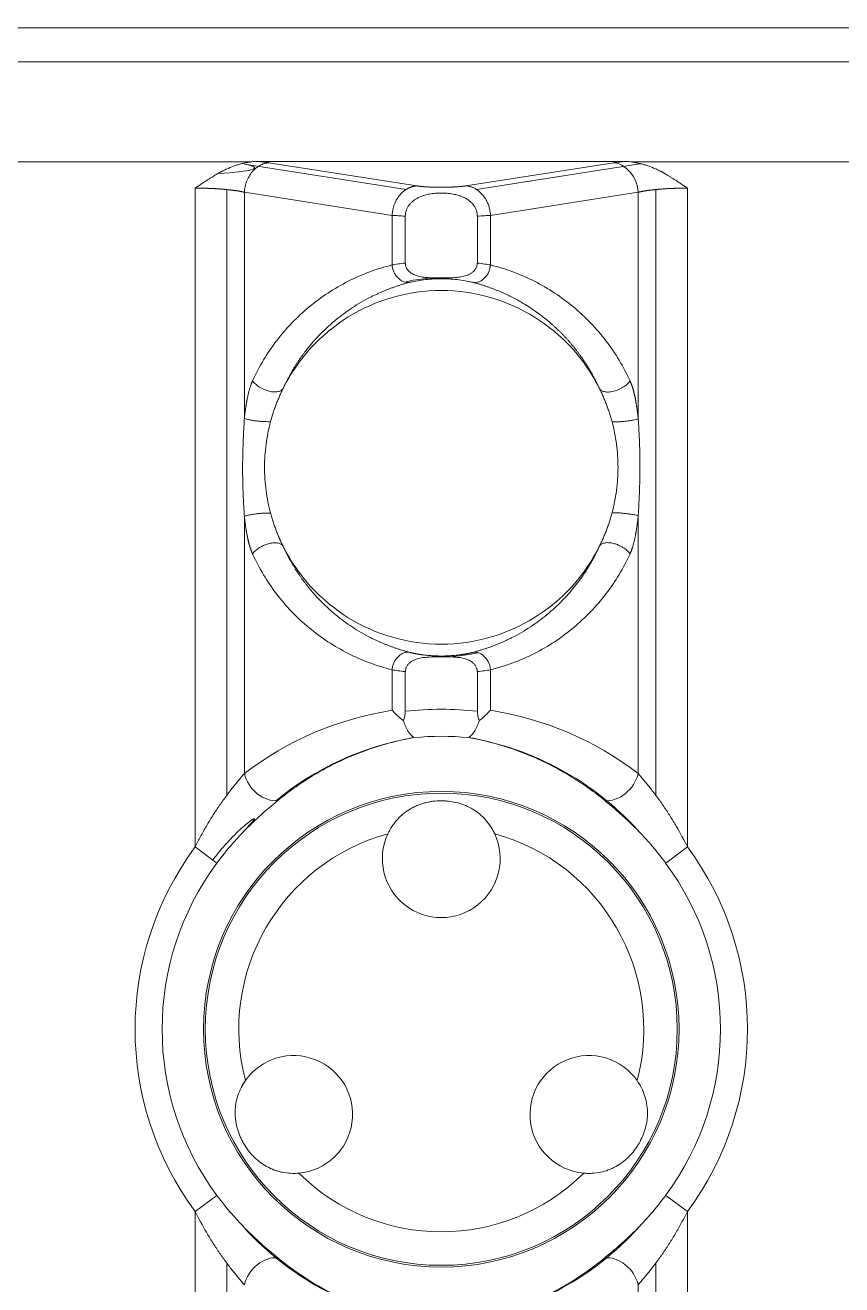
# Model space of a CAD drawing. Header units: millimetres. Extents: x 473 to 1051, y 289 to 609.
# Drawn here: x 626.36 to 640.22, y 477.01 to 498.39 of the extents above; entities that cross this region are included whole.
import ezdxf

# ---------------------------------------------------------------- set-up
doc = ezdxf.new("R2010")
doc.units = ezdxf.units.MM
doc.layers.add('core', color=7, linetype='Continuous', lineweight=20)

msp = doc.modelspace()

# ---------------------------------------------------------------- linework, layer by layer
at = {"layer": 'core', "lineweight": 13}
for p, q in [((619.338, 498.345), (647.506, 498.345)), ((619.338, 497.767), (647.506, 497.767)), ((630.083, 496.028), (632.825, 495.6)), ((630.497, 496.053), (633.005, 495.661)), ((633.84, 495.661), (636.35, 496.053)), ((634.019, 495.6), (636.761, 496.028)), ((629.245, 495.623), (629.245, 484.444)), ((629.781, 495.598), (629.781, 485.32)), ((630.08, 491.712), (630.08, 495.553)), ((632.587, 495.16), (630.08, 495.553)), ((636.764, 495.553), (634.257, 495.16)), ((636.764, 495.553), (636.764, 491.707)), ((637.063, 485.32), (637.063, 495.598)), ((637.6, 484.444), (637.6, 495.623)), ((632.587, 495.16), (632.587, 494.319)), ((634.257, 494.319), (634.257, 495.16)), ((630.08, 485.689), (630.08, 490.058)), ((636.764, 490.062), (636.764, 485.689)), ((632.587, 487.45), (632.587, 486.763)), ((634.257, 486.763), (634.257, 487.45)), ((629.245, 484.444), (629.613, 484.171)), ((637.6, 484.444), (637.231, 484.171)), ((629.245, 478.259), (629.613, 478.532)), ((637.6, 478.259), (637.231, 478.532)), ((629.245, 478.259), (629.245, 457.778)), ((637.6, 457.778), (637.6, 478.259)), ((629.781, 477.383), (629.781, 458.077)), ((637.063, 458.077), (637.063, 477.383)), ((636.764, 477.014), (636.764, 457.778))]:
    msp.add_line(p, q, dxfattribs=at)
at = {"layer": 'core', "lineweight": 18}
for p, q in [((630.205, 496.069), (619.338, 496.069)), ((636.527, 496.076), (630.318, 496.076)), ((647.506, 496.069), (636.639, 496.069)), ((632.809, 494.351), (632.809, 495.148)), ((634.035, 495.148), (634.035, 494.351)), ((632.809, 486.746), (632.809, 487.418)), ((634.035, 487.418), (634.035, 486.746))]:
    msp.add_line(p, q, dxfattribs=at)
at = {"layer": 'core', "lineweight": 13}
msp.add_circle((633.422, 481.351), 4.036, dxfattribs=at)
at = {"layer": 'core', "lineweight": 18}
for centre, radius, start, end in [((633.422, 459.219), 100.547, 306.63636, 233.36541), ((633.422, 490.885), 3, 26.4282, 153.536), ((633.422, 490.885), 3, 206.4617, 333.5859), ((633.422, 481.351), 4.97, 84.6241, 95.3759), ((633.422, 484.245), 1, 24.9053, 31.4377), ((633.422, 484.245), 1, 155.0947, 24.9053), ((633.422, 481.351), 4.739, 143.4867, 216.5133), ((633.422, 481.351), 4.739, 323.4867, 36.5133), ((630.916, 479.905), 1, 275.0947, 144.9053), ((635.928, 479.905), 1, 35.0947, 264.9053), ((630.916, 479.905), 1, 144.9053, 152.6611), ((635.928, 479.905), 1, 264.9053, 271.8197)]:
    msp.add_arc(centre, radius, start, end, dxfattribs=at)
at = {"layer": 'core', "lineweight": 13}
for centre, radius, start, end in [((633.422, 459.219), 100.107, 306.80958, 233.19042), ((633.422, 481.351), 5.429, 83.5195, 96.4805), ((633.422, 481.351), 4.006, 180, 179.9944), ((633.422, 481.351), 3.437, 105.3035, 194.6965), ((633.422, 481.351), 3.437, 345.3035, 74.6965), ((633.422, 481.351), 5.198, 143.4867, 216.5133), ((633.422, 481.351), 5.198, 323.4867, 36.5133), ((633.422, 481.351), 3.437, 225.3035, 314.6965)]:
    msp.add_arc(centre, radius, start, end, dxfattribs=at)
for centre, major_axis, ratio, start_param, end_param in [((629.245, 495.97), (1.006, 0), 0.105104, 5.110947, 6.868259), ((637.6, 495.97), (1.006, 0), 0.105104, 2.469535, 2.556481), ((633.435, 481.351), (5.494, 0), 0.996953, 1.725834, 2.227832), ((633.409, 481.351), (5.494, 0), 0.996953, 0.913761, 1.415759), ((633.815, 481.351), (5.038, 0), 0.996953, 1.742167, 2.259497), ((633.029, 481.351), (5.038, 0), 0.996953, 0.738464, 1.399424), ((630.495, 485.689), (-0.305, 0.397), 0.762853, 1.040254, 2.712813), ((636.349, 485.689), (0.305, 0.397), 0.762853, 3.570372, 5.242931), ((633.815, 481.351), (5.038, 0), 0.996953, 3.881043, 4.53097), ((633.029, 481.351), (5.038, 0), 0.996953, 4.893963, 5.545352), ((630.495, 477.014), (-0.305, -0.397), 0.762853, 3.570372, 5.242931), ((636.349, 477.014), (0.305, -0.397), 0.762853, 1.040254, 2.712813)]:
    msp.add_ellipse(centre, major_axis=major_axis, ratio=ratio, start_param=start_param, end_param=end_param, dxfattribs=at)
at = {"layer": 'core', "lineweight": 18}
for points, degree, knots in [([(629.245, 495.623), (629.563, 495.84), (629.72, 495.918), (629.966, 496.04), (630.205, 496.069)], 2, [0, 0, 0, 0.5, 0.5, 1, 1, 1]), ([(636.639, 496.069), (636.876, 496.04), (637.125, 495.918), (637.278, 495.842), (637.6, 495.623)], 2, [0, 0, 0, 0.5, 0.5, 1, 1, 1]), ([(633.005, 495.661), (633.085, 495.649), (633.189, 495.643), (633.297, 495.637), (633.546, 495.637), (633.656, 495.643), (633.76, 495.649), (633.84, 495.661)], 2, [0, 0, 0, 0.25, 0.25, 0.5, 0.75, 0.75, 1, 1, 1]), ([(632.811, 495.148), (632.812, 495.182), (632.818, 495.215), (632.832, 495.255), (632.835, 495.263), (632.842, 495.279), (632.845, 495.286), (632.857, 495.308), (632.866, 495.322), (632.882, 495.343), (632.887, 495.349), (632.898, 495.362), (632.904, 495.368), (632.921, 495.386), (632.934, 495.397), (632.96, 495.418), (632.974, 495.427), (633.002, 495.445), (633.017, 495.453), (633.062, 495.476), (633.094, 495.488), (633.142, 495.503), (633.158, 495.508), (633.191, 495.516), (633.207, 495.519), (633.257, 495.528), (633.29, 495.532), (633.356, 495.538), (633.389, 495.539), (633.455, 495.539), (633.489, 495.538), (633.539, 495.534), (633.555, 495.532), (633.589, 495.527), (633.605, 495.525), (633.655, 495.516), (633.687, 495.508), (633.735, 495.493), (633.751, 495.488), (633.782, 495.475), (633.797, 495.469), (633.843, 495.446), (633.871, 495.428), (633.904, 495.402), (633.91, 495.397), (633.923, 495.386), (633.929, 495.38), (633.947, 495.362), (633.964, 495.343), (633.978, 495.322), (633.987, 495.308), (633.991, 495.301), (634.003, 495.278), (634.01, 495.263), (634.019, 495.239), (634.021, 495.231), (634.025, 495.215), (634.027, 495.206), (634.031, 495.181), (634.033, 495.165), (634.033, 495.148)], 3, [0, 0, 0, 0, 0.0625, 0.0625, 0.078125, 0.078125, 0.09375, 0.09375, 0.125, 0.125, 0.140625, 0.140625, 0.15625, 0.15625, 0.1875, 0.1875, 0.21875, 0.21875, 0.25, 0.25, 0.3125, 0.3125, 0.34375, 0.34375, 0.375, 0.375, 0.4375, 0.4375, 0.5, 0.5, 0.5625, 0.5625, 0.59375, 0.59375, 0.625, 0.625, 0.6875, 0.6875, 0.71875, 0.71875, 0.75, 0.75, 0.8125, 0.8125, 0.828125, 0.828125, 0.84375, 0.84375, 0.875, 0.890625, 0.890625, 0.90625, 0.90625, 0.9375, 0.9375, 0.953125, 0.953125, 0.96875, 0.96875, 1, 1, 1, 1]), ([(632.809, 495.148), (632.766, 495.15), (632.726, 495.152), (632.651, 495.156), (632.617, 495.158), (632.587, 495.16)], 3, [0, 0, 0, 0, 0.5, 0.5, 1, 1, 1, 1]), ([(634.257, 495.16), (634.227, 495.158), (634.193, 495.156), (634.118, 495.152), (634.078, 495.15), (634.035, 495.148)], 3, [0, 0, 0, 0, 0.5, 0.5, 1, 1, 1, 1]), ([(630.219, 492.355), (630.329, 492.596), (630.604, 493.052), (631.159, 493.63), (631.829, 494.068), (632.329, 494.255), (632.587, 494.319)], 3, [0, 0, 0, 0, 0.25, 0.5, 0.75, 1, 1, 1, 1]), ([(634.033, 494.351), (634.033, 494.335), (634.031, 494.32), (634.025, 494.298), (634.023, 494.291), (634.017, 494.276), (634.01, 494.262), (634.002, 494.249), (633.993, 494.237), (633.989, 494.23), (633.973, 494.213), (633.962, 494.203), (633.944, 494.188), (633.938, 494.184), (633.925, 494.175), (633.918, 494.171), (633.898, 494.16), (633.87, 494.147), (633.842, 494.137), (633.812, 494.128), (633.797, 494.124), (633.752, 494.115), (633.722, 494.111), (633.662, 494.105), (633.632, 494.103), (633.571, 494.101), (633.541, 494.1), (633.481, 494.1), (633.45, 494.1), (633.39, 494.1), (633.36, 494.1), (633.299, 494.1), (633.269, 494.101), (633.208, 494.103), (633.178, 494.105), (633.118, 494.111), (633.088, 494.116), (633.044, 494.125), (633.029, 494.129), (633, 494.138), (632.986, 494.143), (632.958, 494.154), (632.944, 494.161), (632.918, 494.176), (632.905, 494.184), (632.887, 494.199), (632.881, 494.204), (632.87, 494.214), (632.86, 494.225), (632.85, 494.237), (632.842, 494.25), (632.837, 494.256), (632.827, 494.277), (632.821, 494.291), (632.815, 494.313), (632.814, 494.321), (632.812, 494.336), (632.811, 494.344), (632.812, 494.351)], 3, [0, 0, 0, 0, 0.03125, 0.03125, 0.046875, 0.046875, 0.0625, 0.078125, 0.078125, 0.09375, 0.09375, 0.125, 0.125, 0.140625, 0.140625, 0.15625, 0.15625, 0.1875, 0.21875, 0.21875, 0.25, 0.25, 0.3125, 0.3125, 0.375, 0.375, 0.4375, 0.4375, 0.5, 0.5, 0.5625, 0.5625, 0.625, 0.625, 0.6875, 0.6875, 0.75, 0.75, 0.78125, 0.78125, 0.8125, 0.8125, 0.84375, 0.84375, 0.875, 0.875, 0.890625, 0.890625, 0.90625, 0.921875, 0.921875, 0.9375, 0.9375, 0.96875, 0.96875, 0.984375, 0.984375, 1, 1, 1, 1]), ([(632.886, 494.024), (632.877, 494.022), (632.858, 494.017), (632.83, 494.009), (632.802, 494.001), (632.774, 493.993), (632.746, 493.985), (632.718, 493.976), (632.69, 493.967), (632.662, 493.958), (632.634, 493.948), (632.606, 493.938), (632.578, 493.928), (632.551, 493.918), (632.523, 493.907), (632.495, 493.897), (632.468, 493.886), (632.44, 493.874), (632.413, 493.863), (632.385, 493.851), (632.358, 493.838), (632.331, 493.826), (632.304, 493.813), (632.276, 493.8), (632.249, 493.787), (632.177, 493.751), (632.063, 493.689), (631.911, 493.595), (631.768, 493.495), (631.643, 493.398), (631.534, 493.305), (631.439, 493.217), (631.348, 493.127), (631.273, 493.045), (631.214, 492.976), (631.169, 492.922), (631.131, 492.875), (631.099, 492.833), (631.072, 492.796), (631.044, 492.758), (631.018, 492.72), (630.991, 492.681), (630.965, 492.642), (630.94, 492.602), (630.915, 492.562), (630.891, 492.521), (630.867, 492.48), (630.844, 492.438), (630.821, 492.396), (630.799, 492.353), (630.777, 492.31), (630.756, 492.266), (630.743, 492.236), (630.736, 492.221)], 3, [0, 0, 0, 0, 0.011944, 0.023872, 0.035784, 0.047681, 0.059561, 0.071426, 0.083274, 0.095108, 0.106925, 0.118727, 0.130513, 0.142283, 0.154038, 0.165778, 0.177502, 0.18921, 0.200903, 0.212581, 0.224243, 0.23589, 0.247522, 0.259138, 0.27074, 0.282326, 0.352297, 0.419047, 0.482599, 0.54298, 0.588733, 0.632957, 0.675673, 0.716898, 0.741395, 0.763577, 0.783452, 0.797573, 0.811609, 0.82556, 0.83943, 0.853218, 0.866927, 0.880558, 0.894113, 0.907593, 0.921, 0.934336, 0.947601, 0.960799, 0.97393, 0.986996, 1, 1, 1, 1]), ([(636.108, 492.22), (636.105, 492.226), (636.099, 492.239), (636.09, 492.259), (636.081, 492.278), (636.072, 492.297), (636.062, 492.317), (636.053, 492.336), (636.043, 492.355), (636.033, 492.374), (636.023, 492.393), (636.013, 492.413), (636.002, 492.432), (635.992, 492.451), (635.981, 492.47), (635.971, 492.489), (635.96, 492.508), (635.949, 492.526), (635.938, 492.545), (635.926, 492.564), (635.915, 492.583), (635.903, 492.601), (635.891, 492.62), (635.88, 492.639), (635.867, 492.657), (635.855, 492.676), (635.843, 492.694), (635.83, 492.712), (635.818, 492.731), (635.805, 492.749), (635.792, 492.767), (635.779, 492.785), (635.766, 492.803), (635.753, 492.821), (635.739, 492.839), (635.725, 492.857), (635.712, 492.875), (635.698, 492.893), (635.684, 492.91), (635.669, 492.928), (635.655, 492.945), (635.64, 492.963), (635.626, 492.98), (635.611, 492.998), (635.596, 493.015), (635.581, 493.032), (635.566, 493.049), (635.55, 493.066), (635.535, 493.083), (635.519, 493.1), (635.503, 493.117), (635.487, 493.133), (635.471, 493.15), (635.455, 493.166), (635.439, 493.183), (635.422, 493.199), (635.405, 493.215), (635.388, 493.231), (635.371, 493.247), (635.354, 493.263), (635.337, 493.279), (635.32, 493.295), (635.302, 493.31), (635.284, 493.326), (635.267, 493.341), (635.249, 493.357), (635.231, 493.372), (635.183, 493.411), (635.105, 493.473), (634.993, 493.553), (634.875, 493.631), (634.75, 493.705), (634.649, 493.76), (634.571, 493.798), (634.521, 493.822), (634.471, 493.845), (634.42, 493.867), (634.369, 493.888), (634.318, 493.908), (634.267, 493.928), (634.216, 493.946), (634.164, 493.963), (634.113, 493.98), (634.061, 493.995), (634.009, 494.01), (633.975, 494.019), (633.958, 494.024)], 3, [0, 0, 0, 0, 0.005623, 0.011281, 0.016975, 0.022705, 0.02847, 0.034272, 0.040111, 0.045987, 0.0519, 0.05785, 0.063838, 0.069864, 0.075928, 0.08203, 0.088171, 0.094351, 0.10057, 0.106828, 0.113126, 0.119464, 0.125841, 0.132258, 0.138716, 0.145214, 0.151753, 0.158333, 0.164954, 0.171616, 0.178319, 0.185064, 0.191851, 0.19868, 0.205551, 0.212464, 0.21942, 0.226418, 0.233459, 0.240543, 0.247669, 0.254839, 0.262053, 0.26931, 0.27661, 0.283954, 0.291342, 0.298774, 0.30625, 0.313771, 0.321336, 0.328945, 0.336599, 0.344298, 0.352041, 0.35983, 0.367664, 0.375543, 0.383467, 0.391437, 0.399452, 0.407513, 0.41562, 0.423772, 0.431971, 0.440215, 0.448506, 0.456843, 0.504819, 0.554892, 0.607078, 0.661389, 0.717839, 0.739276, 0.760757, 0.782282, 0.803851, 0.825465, 0.847123, 0.868827, 0.890575, 0.912368, 0.934207, 0.956092, 0.978023, 1, 1, 1, 1]), ([(630.219, 492.355), (630.229, 492.34), (630.255, 492.308), (630.316, 492.257), (630.391, 492.214), (630.445, 492.193), (630.468, 492.186)], 3, [0, 0, 0, 0, 0.268141, 0.537782, 0.807424, 1, 1, 1, 1]), ([(630.468, 492.186), (630.484, 492.181), (630.501, 492.176), (630.534, 492.17), (630.55, 492.167), (630.581, 492.165), (630.596, 492.164), (630.623, 492.165), (630.636, 492.167), (630.671, 492.174), (630.69, 492.181), (630.719, 492.2), (630.729, 492.21), (630.736, 492.221)], 3, [0, 0, 0, 0, 0.125, 0.125, 0.25, 0.25, 0.375, 0.375, 0.5, 0.5, 0.75, 0.75, 1, 1, 1, 1]), ([(630.736, 492.221), (630.726, 492.201), (630.706, 492.159), (630.676, 492.094), (630.652, 492.038), (630.633, 491.992), (630.619, 491.956), (630.606, 491.92), (630.589, 491.872), (630.56, 491.787), (630.537, 491.711), (630.523, 491.66)], 3, [0, 0, 0, 0, 0.12455, 0.249735, 0.374921, 0.437513, 0.500106, 0.562593, 0.625079, 0.750053, 1, 1, 1, 1]), ([(636.108, 492.22), (636.114, 492.209), (636.124, 492.199), (636.15, 492.182), (636.166, 492.174), (636.208, 492.164), (636.233, 492.162), (636.289, 492.164), (636.319, 492.169), (636.382, 492.185), (636.446, 492.208), (636.501, 492.239), (636.549, 492.272), (636.569, 492.289), (636.603, 492.322), (636.616, 492.338), (636.626, 492.352)], 3, [0, 0, 0, 0, 0.125, 0.125, 0.25, 0.25, 0.375, 0.375, 0.5, 0.5, 0.625, 0.75, 0.75, 0.875, 0.875, 1, 1, 1, 1]), ([(636.321, 491.655), (636.314, 491.681), (636.3, 491.731), (636.277, 491.806), (636.256, 491.868), (636.239, 491.916), (636.225, 491.952), (636.211, 491.988), (636.192, 492.035), (636.168, 492.092), (636.138, 492.158), (636.118, 492.2), (636.108, 492.22)], 3, [0, 0, 0, 0, 0.124832, 0.249665, 0.374497, 0.436913, 0.499329, 0.562417, 0.625504, 0.751678, 0.877852, 1, 1, 1, 1]), ([(630.08, 490.058), (630.079, 490.071), (630.077, 490.097), (630.074, 490.136), (630.072, 490.175), (630.069, 490.214), (630.067, 490.254), (630.065, 490.293), (630.063, 490.333), (630.061, 490.373), (630.059, 490.413), (630.057, 490.453), (630.056, 490.493), (630.055, 490.533), (630.053, 490.574), (630.052, 490.614), (630.051, 490.655), (630.051, 490.696), (630.05, 490.736), (630.05, 490.777), (630.05, 490.819), (630.05, 490.86), (630.05, 490.901), (630.05, 490.943), (630.05, 490.985), (630.051, 491.026), (630.051, 491.068), (630.052, 491.11), (630.053, 491.152), (630.055, 491.195), (630.056, 491.237), (630.057, 491.28), (630.059, 491.322), (630.061, 491.365), (630.063, 491.408), (630.065, 491.451), (630.067, 491.494), (630.069, 491.537), (630.072, 491.581), (630.074, 491.624), (630.077, 491.668), (630.079, 491.697), (630.08, 491.712)], 3, [0, 0, 0, 0, 0.023681, 0.047416, 0.071206, 0.095053, 0.118957, 0.14292, 0.166943, 0.191026, 0.215171, 0.23938, 0.263652, 0.28799, 0.312394, 0.336865, 0.361404, 0.386013, 0.410693, 0.435444, 0.460267, 0.485164, 0.510135, 0.535182, 0.560305, 0.585506, 0.610785, 0.636143, 0.661582, 0.687101, 0.712703, 0.738388, 0.764157, 0.790011, 0.81595, 0.841976, 0.86809, 0.894292, 0.920583, 0.946964, 0.973436, 1, 1, 1, 1]), ([(630.523, 491.66), (630.489, 491.533), (630.464, 491.404), (630.43, 491.144), (630.421, 491.013), (630.422, 490.849), (630.422, 490.816), (630.424, 490.751), (630.426, 490.718), (630.433, 490.62), (630.439, 490.555), (630.465, 490.362), (630.49, 490.235), (630.523, 490.11)], 3, [0, 0, 0, 0, 0.25, 0.25, 0.5, 0.5, 0.5625, 0.5625, 0.625, 0.625, 0.75, 0.75, 1, 1, 1, 1]), ([(636.321, 490.114), (636.353, 490.236), (636.391, 490.427), (636.417, 490.688), (636.424, 490.886), (636.417, 491.083), (636.391, 491.343), (636.353, 491.533), (636.321, 491.655)], 3, [0, 0, 0, 0, 0.25, 0.375, 0.5, 0.625, 0.75, 1, 1, 1, 1]), ([(636.764, 491.707), (636.765, 491.694), (636.767, 491.668), (636.77, 491.629), (636.773, 491.59), (636.775, 491.551), (636.777, 491.512), (636.779, 491.473), (636.782, 491.433), (636.783, 491.394), (636.785, 491.354), (636.787, 491.314), (636.788, 491.274), (636.789, 491.234), (636.791, 491.194), (636.792, 491.153), (636.792, 491.113), (636.793, 491.072), (636.794, 491.032), (636.794, 490.991), (636.794, 490.95), (636.794, 490.909), (636.794, 490.868), (636.794, 490.826), (636.794, 490.785), (636.793, 490.743), (636.792, 490.702), (636.792, 490.66), (636.791, 490.618), (636.789, 490.576), (636.788, 490.534), (636.787, 490.491), (636.785, 490.449), (636.783, 490.407), (636.782, 490.364), (636.779, 490.321), (636.777, 490.278), (636.775, 490.235), (636.773, 490.192), (636.77, 490.149), (636.767, 490.106), (636.765, 490.077), (636.764, 490.062)], 3, [0, 0, 0, 0, 0.023701, 0.047456, 0.071264, 0.095128, 0.119049, 0.143027, 0.167064, 0.191161, 0.215319, 0.239538, 0.263821, 0.288168, 0.312581, 0.337059, 0.361605, 0.386219, 0.410903, 0.435657, 0.460482, 0.48538, 0.510351, 0.535397, 0.560518, 0.585715, 0.610989, 0.636342, 0.661774, 0.687286, 0.712879, 0.738553, 0.764311, 0.790152, 0.816078, 0.842089, 0.868187, 0.894372, 0.920645, 0.947007, 0.973458, 1, 1, 1, 1]), ([(630.523, 490.11), (630.53, 490.084), (630.544, 490.034), (630.567, 489.959), (630.588, 489.898), (630.606, 489.85), (630.619, 489.814), (630.633, 489.779), (630.651, 489.732), (630.676, 489.676), (630.705, 489.61), (630.726, 489.568), (630.736, 489.548)], 3, [0, 0, 0, 0, 0.125, 0.25, 0.375, 0.4375, 0.5, 0.5625, 0.625, 0.75, 0.875, 1, 1, 1, 1]), ([(636.108, 489.55), (636.118, 489.57), (636.139, 489.612), (636.168, 489.678), (636.192, 489.734), (636.211, 489.781), (636.225, 489.816), (636.238, 489.852), (636.256, 489.9), (636.276, 489.962), (636.3, 490.037), (636.314, 490.088), (636.321, 490.114)], 3, [0, 0, 0, 0, 0.125, 0.25, 0.375, 0.4375, 0.5, 0.5625, 0.625, 0.75, 0.875, 1, 1, 1, 1]), ([(630.219, 489.414), (630.229, 489.429), (630.255, 489.461), (630.316, 489.512), (630.391, 489.555), (630.445, 489.576), (630.468, 489.583)], 3, [0, 0, 0, 0, 0.268057, 0.536114, 0.804172, 1, 1, 1, 1]), ([(630.468, 489.583), (630.476, 489.586), (630.516, 489.597), (630.586, 489.608), (630.66, 489.601), (630.711, 489.579), (630.729, 489.558), (630.736, 489.548)], 3, [0, 0, 0, 0, 0.063112, 0.297334, 0.531556, 0.765778, 1, 1, 1, 1]), ([(630.736, 489.548), (630.739, 489.54), (630.746, 489.525), (630.757, 489.502), (630.768, 489.479), (630.779, 489.456), (630.79, 489.434), (630.802, 489.411), (630.813, 489.389), (630.825, 489.367), (630.836, 489.345), (630.848, 489.323), (630.86, 489.301), (630.873, 489.28), (630.885, 489.259), (630.897, 489.237), (630.91, 489.216), (630.923, 489.196), (630.935, 489.175), (630.948, 489.154), (630.961, 489.134), (630.974, 489.114), (630.988, 489.094), (631.001, 489.074), (631.015, 489.054), (631.028, 489.034), (631.042, 489.015), (631.056, 488.996), (631.07, 488.976), (631.084, 488.957), (631.098, 488.939), (631.112, 488.92), (631.157, 488.861), (631.238, 488.762), (631.359, 488.63), (631.491, 488.502), (631.627, 488.383), (631.768, 488.274), (631.911, 488.174), (632.063, 488.08), (632.185, 488.014), (632.273, 487.97), (632.323, 487.947), (632.373, 487.924), (632.424, 487.902), (632.475, 487.881), (632.526, 487.861), (632.577, 487.841), (632.628, 487.823), (632.68, 487.806), (632.731, 487.789), (632.783, 487.774), (632.835, 487.759), (632.869, 487.75), (632.886, 487.745)], 3, [0, 0, 0, 0, 0.006783, 0.013577, 0.02038, 0.027194, 0.034018, 0.040853, 0.047699, 0.054557, 0.061426, 0.068306, 0.075199, 0.082104, 0.089021, 0.095951, 0.102894, 0.109851, 0.11682, 0.123803, 0.1308, 0.137811, 0.144836, 0.151875, 0.158929, 0.165998, 0.173082, 0.180182, 0.187297, 0.194427, 0.201574, 0.208736, 0.215915, 0.27037, 0.328643, 0.390806, 0.456921, 0.517255, 0.580841, 0.647707, 0.717879, 0.739307, 0.76078, 0.782299, 0.803862, 0.825471, 0.847125, 0.868825, 0.890571, 0.912364, 0.934202, 0.956088, 0.97802, 1, 1, 1, 1]), ([(633.958, 487.745), (633.967, 487.748), (633.986, 487.753), (634.014, 487.76), (634.042, 487.768), (634.07, 487.776), (634.098, 487.785), (634.126, 487.794), (634.154, 487.803), (634.182, 487.812), (634.21, 487.821), (634.238, 487.831), (634.266, 487.841), (634.294, 487.852), (634.321, 487.862), (634.349, 487.873), (634.376, 487.884), (634.404, 487.895), (634.432, 487.907), (634.459, 487.919), (634.486, 487.931), (634.514, 487.944), (634.541, 487.956), (634.568, 487.969), (634.595, 487.983), (634.667, 488.019), (634.781, 488.081), (634.934, 488.175), (635.077, 488.275), (635.217, 488.384), (635.353, 488.502), (635.485, 488.631), (635.605, 488.763), (635.69, 488.866), (635.743, 488.935), (635.768, 488.969), (635.794, 489.004), (635.819, 489.04), (635.844, 489.076), (635.868, 489.112), (635.892, 489.149), (635.915, 489.187), (635.939, 489.225), (635.961, 489.264), (635.984, 489.303), (636.006, 489.343), (636.027, 489.383), (636.048, 489.424), (636.069, 489.466), (636.089, 489.507), (636.102, 489.536), (636.108, 489.55)], 3, [0, 0, 0, 0, 0.011945, 0.023875, 0.035788, 0.047686, 0.059567, 0.071433, 0.083283, 0.095117, 0.106936, 0.118738, 0.130525, 0.142297, 0.154052, 0.165793, 0.177517, 0.189227, 0.20092, 0.212599, 0.224262, 0.235909, 0.247542, 0.259159, 0.27076, 0.282347, 0.352314, 0.419062, 0.482618, 0.543007, 0.609096, 0.671159, 0.729257, 0.783464, 0.796536, 0.80956, 0.822537, 0.835468, 0.848354, 0.861197, 0.873999, 0.886759, 0.89948, 0.912163, 0.92481, 0.937422, 0.949999, 0.962545, 0.975059, 0.987543, 1, 1, 1, 1]), ([(636.108, 489.55), (636.115, 489.56), (636.133, 489.581), (636.184, 489.603), (636.258, 489.61), (636.328, 489.6), (636.368, 489.588), (636.377, 489.585)], 3, [0, 0, 0, 0, 0.234135, 0.468269, 0.702404, 0.936538, 1, 1, 1, 1]), ([(636.377, 489.585), (636.399, 489.578), (636.453, 489.557), (636.529, 489.514), (636.59, 489.463), (636.616, 489.431), (636.626, 489.417)], 3, [0, 0, 0, 0, 0.195484, 0.463656, 0.731828, 1, 1, 1, 1]), ([(632.587, 487.45), (632.329, 487.514), (631.829, 487.701), (631.159, 488.139), (630.604, 488.717), (630.329, 489.174), (630.219, 489.414)], 3, [0, 0, 0, 0, 0.25, 0.5, 0.75, 1, 1, 1, 1]), ([(636.626, 489.417), (636.516, 489.176), (636.24, 488.719), (635.686, 488.14), (635.016, 487.701), (634.515, 487.514), (634.257, 487.45)], 3, [0, 0, 0, 0, 0.25, 0.5, 0.75, 1, 1, 1, 1]), ([(632.812, 487.418), (632.812, 487.434), (632.814, 487.449), (632.819, 487.471), (632.822, 487.478), (632.827, 487.493), (632.834, 487.507), (632.842, 487.52), (632.851, 487.532), (632.856, 487.539), (632.871, 487.556), (632.882, 487.566), (632.9, 487.581), (632.906, 487.585), (632.919, 487.594), (632.926, 487.598), (632.946, 487.609), (632.974, 487.622), (633.003, 487.632), (633.032, 487.641), (633.047, 487.645), (633.092, 487.654), (633.122, 487.658), (633.182, 487.664), (633.212, 487.666), (633.273, 487.668), (633.303, 487.669), (633.363, 487.669), (633.394, 487.669), (633.454, 487.669), (633.484, 487.669), (633.545, 487.669), (633.575, 487.668), (633.636, 487.666), (633.666, 487.664), (633.726, 487.658), (633.756, 487.654), (633.8, 487.644), (633.815, 487.64), (633.844, 487.632), (633.858, 487.626), (633.886, 487.615), (633.9, 487.608), (633.926, 487.593), (633.939, 487.585), (633.957, 487.571), (633.963, 487.566), (633.974, 487.555), (633.984, 487.544), (633.994, 487.532), (634.003, 487.52), (634.007, 487.513), (634.018, 487.493), (634.023, 487.479), (634.029, 487.456), (634.03, 487.449), (634.032, 487.433), (634.033, 487.426), (634.033, 487.418)], 3, [0, 0, 0, 0, 0.03125, 0.03125, 0.046875, 0.046875, 0.0625, 0.078125, 0.078125, 0.09375, 0.09375, 0.125, 0.125, 0.140625, 0.140625, 0.15625, 0.15625, 0.1875, 0.21875, 0.21875, 0.25, 0.25, 0.3125, 0.3125, 0.375, 0.375, 0.4375, 0.4375, 0.5, 0.5, 0.5625, 0.5625, 0.625, 0.625, 0.6875, 0.6875, 0.75, 0.75, 0.78125, 0.78125, 0.8125, 0.8125, 0.84375, 0.84375, 0.875, 0.875, 0.890625, 0.890625, 0.90625, 0.921875, 0.921875, 0.9375, 0.9375, 0.96875, 0.96875, 0.984375, 0.984375, 1, 1, 1, 1]), ([(632.587, 486.763), (632.594, 486.756), (632.601, 486.748), (632.615, 486.734), (632.622, 486.726), (632.644, 486.704), (632.659, 486.689), (632.707, 486.645), (632.742, 486.616), (632.779, 486.587)], 3, [0, 0, 0, 0, 0.125, 0.125, 0.25, 0.25, 0.5, 0.5, 1, 1, 1, 1]), ([(632.779, 486.587), (632.788, 486.612), (632.796, 486.638), (632.804, 486.677), (632.806, 486.691), (632.809, 486.718), (632.809, 486.732), (632.809, 486.746)], 3, [0, 0, 0, 0, 0.5, 0.5, 0.75, 0.75, 1, 1, 1, 1]), ([(634.035, 486.746), (634.035, 486.718), (634.038, 486.691), (634.048, 486.638), (634.056, 486.612), (634.065, 486.587)], 3, [0, 0, 0, 0, 0.5, 0.5, 1, 1, 1, 1]), ([(634.065, 486.587), (634.103, 486.616), (634.137, 486.645), (634.185, 486.689), (634.2, 486.704), (634.222, 486.726), (634.23, 486.734), (634.244, 486.748), (634.251, 486.756), (634.257, 486.763)], 3, [0, 0, 0, 0, 0.5, 0.5, 0.75, 0.75, 0.875, 0.875, 1, 1, 1, 1]), ([(632.956, 486.3), (632.939, 486.312), (632.922, 486.327), (632.888, 486.363), (632.872, 486.385), (632.849, 486.421), (632.842, 486.434), (632.827, 486.462), (632.82, 486.476), (632.801, 486.521), (632.789, 486.553), (632.779, 486.587)], 3, [0, 0, 0, 0, 0.25, 0.25, 0.5, 0.5, 0.625, 0.625, 0.75, 0.75, 1, 1, 1, 1]), ([(634.065, 486.587), (634.055, 486.553), (634.043, 486.521), (634.024, 486.476), (634.017, 486.462), (634.003, 486.434), (633.995, 486.421), (633.972, 486.385), (633.956, 486.363), (633.922, 486.327), (633.905, 486.312), (633.888, 486.3)], 3, [0, 0, 0, 0, 0.25, 0.25, 0.375, 0.375, 0.5, 0.5, 0.75, 0.75, 1, 1, 1, 1]), ([(632.956, 486.3), (632.857, 486.282), (632.757, 486.261), (632.559, 486.213), (632.46, 486.185), (632.164, 486.094), (631.969, 486.02), (631.727, 485.911), (631.678, 485.888), (631.582, 485.841), (631.534, 485.817), (631.391, 485.741), (631.296, 485.686), (631.107, 485.57), (631.014, 485.508), (630.829, 485.376), (630.737, 485.306), (630.647, 485.231)], 3, [0, 0, 0, 0, 0.125, 0.125, 0.25, 0.25, 0.5, 0.5, 0.5625, 0.5625, 0.625, 0.625, 0.75, 0.75, 0.875, 0.875, 1, 1, 1, 1]), ([(636.198, 485.231), (636.107, 485.306), (636.015, 485.377), (635.875, 485.476), (635.829, 485.508), (635.735, 485.57), (635.687, 485.601), (635.451, 485.746), (635.26, 485.847), (634.874, 486.021), (634.679, 486.094), (634.286, 486.216), (634.088, 486.264), (633.888, 486.3)], 3, [0, 0, 0, 0, 0.125, 0.125, 0.1875, 0.1875, 0.25, 0.25, 0.5, 0.5, 0.75, 0.75, 1, 1, 1, 1]), ([(630.647, 485.231), (630.613, 485.204), (630.577, 485.174), (630.501, 485.11), (630.46, 485.075), (630.406, 485.028), (630.395, 485.018), (630.373, 484.998), (630.34, 484.969), (630.307, 484.938), (630.239, 484.875), (630.193, 484.831), (630.135, 484.774), (630.123, 484.762), (630.1, 484.739), (630.088, 484.727), (630.054, 484.691), (630.03, 484.667), (629.962, 484.594), (629.916, 484.544), (629.782, 484.39), (629.696, 484.283), (629.613, 484.171)], 3, [0, 0, 0, 0, 0.125, 0.125, 0.25, 0.25, 0.28125, 0.28125, 0.3125, 0.375, 0.375, 0.5, 0.5, 0.53125, 0.53125, 0.5625, 0.5625, 0.625, 0.625, 0.75, 0.75, 1, 1, 1, 1]), ([(632.515, 484.666), (632.536, 484.71), (632.559, 484.752), (632.61, 484.831), (632.639, 484.868), (632.678, 484.912), (632.686, 484.921), (632.702, 484.938), (632.727, 484.963), (632.753, 484.986), (632.806, 485.03), (632.844, 485.057), (632.903, 485.094), (632.924, 485.105), (632.965, 485.126), (632.986, 485.136), (633.05, 485.163), (633.094, 485.178), (633.151, 485.193), (633.163, 485.196), (633.186, 485.201), (633.197, 485.204), (633.233, 485.211), (633.256, 485.215), (633.326, 485.224), (633.374, 485.227), (633.445, 485.227), (633.469, 485.226), (633.505, 485.224), (633.517, 485.223), (633.541, 485.22), (633.553, 485.219), (633.612, 485.211), (633.658, 485.202), (633.726, 485.184), (633.749, 485.177), (633.793, 485.162), (633.815, 485.154), (633.88, 485.127), (633.921, 485.106), (634, 485.058), (634.038, 485.031), (634.109, 484.971), (634.143, 484.939), (634.205, 484.869), (634.233, 484.832), (634.266, 484.782), (634.272, 484.772), (634.284, 484.752), (634.29, 484.741), (634.308, 484.71), (634.319, 484.688), (634.329, 484.666)], 3, [0, 0, 0, 0, 0.0625, 0.0625, 0.125, 0.125, 0.140625, 0.140625, 0.15625, 0.1875, 0.1875, 0.25, 0.25, 0.28125, 0.28125, 0.3125, 0.3125, 0.375, 0.375, 0.390625, 0.390625, 0.40625, 0.40625, 0.4375, 0.4375, 0.5, 0.5, 0.53125, 0.53125, 0.546875, 0.546875, 0.5625, 0.5625, 0.625, 0.625, 0.65625, 0.65625, 0.6875, 0.6875, 0.75, 0.75, 0.8125, 0.8125, 0.875, 0.875, 0.9375, 0.9375, 0.953125, 0.953125, 0.96875, 0.96875, 1, 1, 1, 1]), ([(637.231, 484.171), (637.148, 484.283), (637.062, 484.39), (636.929, 484.543), (636.883, 484.593), (636.815, 484.666), (636.792, 484.69), (636.745, 484.738), (636.722, 484.761), (636.652, 484.83), (636.606, 484.875), (636.538, 484.938), (636.504, 484.968), (636.471, 484.998), (636.449, 485.018), (636.439, 485.027), (636.385, 485.074), (636.344, 485.109), (636.267, 485.174), (636.231, 485.204), (636.198, 485.231)], 3, [0, 0, 0, 0, 0.25, 0.25, 0.375, 0.375, 0.4375, 0.4375, 0.5, 0.5, 0.625, 0.625, 0.6875, 0.71875, 0.71875, 0.75, 0.75, 0.875, 0.875, 1, 1, 1, 1]), ([(631.005, 478.909), (630.957, 478.904), (630.909, 478.904), (630.815, 478.909), (630.769, 478.915), (630.711, 478.927), (630.699, 478.929), (630.676, 478.935), (630.642, 478.944), (630.609, 478.954), (630.544, 478.978), (630.502, 478.998), (630.441, 479.031), (630.421, 479.043), (630.382, 479.068), (630.363, 479.082), (630.307, 479.124), (630.272, 479.154), (630.231, 479.196), (630.222, 479.204), (630.206, 479.222), (630.198, 479.231), (630.175, 479.258), (630.16, 479.276), (630.117, 479.333), (630.09, 479.372), (630.055, 479.434), (630.043, 479.455), (630.027, 479.487), (630.022, 479.498), (630.012, 479.52), (630.007, 479.531), (629.984, 479.586), (629.969, 479.631), (629.951, 479.699), (629.945, 479.721), (629.936, 479.767), (629.932, 479.791), (629.924, 479.86), (629.921, 479.907), (629.923, 479.999), (629.928, 480.045), (629.944, 480.137), (629.955, 480.182), (629.985, 480.27), (630.003, 480.314), (630.029, 480.367), (630.035, 480.377), (630.046, 480.398), (630.052, 480.409), (630.071, 480.44), (630.084, 480.46), (630.098, 480.48)], 3, [0, 0, 0, 0, 0.0625, 0.0625, 0.125, 0.125, 0.140625, 0.140625, 0.15625, 0.1875, 0.1875, 0.25, 0.25, 0.28125, 0.28125, 0.3125, 0.3125, 0.375, 0.375, 0.390625, 0.390625, 0.40625, 0.40625, 0.4375, 0.4375, 0.5, 0.5, 0.53125, 0.53125, 0.546875, 0.546875, 0.5625, 0.5625, 0.625, 0.625, 0.65625, 0.65625, 0.6875, 0.6875, 0.75, 0.75, 0.8125, 0.8125, 0.875, 0.875, 0.9375, 0.9375, 0.953125, 0.953125, 0.96875, 0.96875, 1, 1, 1, 1]), ([(636.746, 480.48), (636.774, 480.44), (636.798, 480.399), (636.841, 480.315), (636.859, 480.272), (636.878, 480.216), (636.881, 480.205), (636.888, 480.182), (636.897, 480.148), (636.904, 480.114), (636.916, 480.046), (636.921, 480), (636.922, 479.93), (636.922, 479.906), (636.92, 479.86), (636.918, 479.837), (636.909, 479.768), (636.9, 479.722), (636.885, 479.665), (636.881, 479.654), (636.874, 479.631), (636.871, 479.62), (636.859, 479.586), (636.851, 479.564), (636.823, 479.498), (636.802, 479.456), (636.767, 479.394), (636.754, 479.374), (636.734, 479.344), (636.727, 479.334), (636.713, 479.314), (636.706, 479.304), (636.67, 479.257), (636.639, 479.221), (636.589, 479.172), (636.572, 479.155), (636.537, 479.125), (636.519, 479.11), (636.463, 479.067), (636.424, 479.042), (636.343, 478.998), (636.301, 478.979), (636.213, 478.946), (636.168, 478.934), (636.077, 478.915), (636.031, 478.909), (635.972, 478.906), (635.96, 478.905), (635.936, 478.905), (635.924, 478.905), (635.887, 478.905), (635.863, 478.906), (635.839, 478.909)], 3, [0, 0, 0, 0, 0.0625, 0.0625, 0.125, 0.125, 0.140625, 0.140625, 0.15625, 0.1875, 0.1875, 0.25, 0.25, 0.28125, 0.28125, 0.3125, 0.3125, 0.375, 0.375, 0.390625, 0.390625, 0.40625, 0.40625, 0.4375, 0.4375, 0.5, 0.5, 0.53125, 0.53125, 0.546875, 0.546875, 0.5625, 0.5625, 0.625, 0.625, 0.65625, 0.65625, 0.6875, 0.6875, 0.75, 0.75, 0.8125, 0.8125, 0.875, 0.875, 0.9375, 0.9375, 0.953125, 0.953125, 0.96875, 0.96875, 1, 1, 1, 1]), ([(629.613, 478.532), (629.696, 478.42), (629.782, 478.313), (629.916, 478.16), (629.961, 478.11), (630.029, 478.037), (630.052, 478.013), (630.099, 477.965), (630.122, 477.942), (630.192, 477.873), (630.238, 477.828), (630.306, 477.765), (630.34, 477.734), (630.373, 477.705), (630.395, 477.685), (630.406, 477.676), (630.46, 477.628), (630.5, 477.593), (630.577, 477.529), (630.613, 477.499), (630.647, 477.472)], 3, [0, 0, 0, 0, 0.25, 0.25, 0.375, 0.375, 0.4375, 0.4375, 0.5, 0.5, 0.625, 0.625, 0.6875, 0.71875, 0.71875, 0.75, 0.75, 0.875, 0.875, 1, 1, 1, 1]), ([(636.198, 477.472), (636.231, 477.499), (636.267, 477.529), (636.344, 477.593), (636.384, 477.628), (636.438, 477.675), (636.449, 477.685), (636.471, 477.704), (636.504, 477.734), (636.538, 477.765), (636.605, 477.828), (636.651, 477.872), (636.709, 477.929), (636.721, 477.941), (636.744, 477.964), (636.756, 477.976), (636.791, 478.012), (636.814, 478.036), (636.883, 478.109), (636.928, 478.159), (637.062, 478.313), (637.148, 478.42), (637.231, 478.532)], 3, [0, 0, 0, 0, 0.125, 0.125, 0.25, 0.25, 0.28125, 0.28125, 0.3125, 0.375, 0.375, 0.5, 0.5, 0.53125, 0.53125, 0.5625, 0.5625, 0.625, 0.625, 0.75, 0.75, 1, 1, 1, 1]), ([(630.647, 477.472), (630.736, 477.398), (630.826, 477.329), (630.962, 477.232), (631.008, 477.2), (631.099, 477.139), (631.145, 477.11), (631.376, 476.966), (631.563, 476.867), (631.941, 476.694), (632.132, 476.621), (632.373, 476.544), (632.421, 476.53), (632.518, 476.502), (632.566, 476.489), (632.712, 476.452), (632.81, 476.431), (632.908, 476.412)], 3, [0, 0, 0, 0, 0.125, 0.125, 0.1875, 0.1875, 0.25, 0.25, 0.5, 0.5, 0.75, 0.75, 0.8125, 0.8125, 0.875, 0.875, 1, 1, 1, 1]), ([(633.937, 476.412), (634.035, 476.431), (634.133, 476.452), (634.327, 476.502), (634.424, 476.529), (634.713, 476.621), (634.904, 476.694), (635.14, 476.802), (635.188, 476.825), (635.282, 476.872), (635.329, 476.896), (635.469, 476.971), (635.562, 477.025), (635.746, 477.139), (635.838, 477.2), (636.019, 477.33), (636.109, 477.398), (636.198, 477.472)], 3, [0, 0, 0, 0, 0.125, 0.125, 0.25, 0.25, 0.5, 0.5, 0.5625, 0.5625, 0.625, 0.625, 0.75, 0.75, 0.875, 0.875, 1, 1, 1, 1])]:
    msp.add_open_spline(points, degree=degree, knots=knots, dxfattribs=at)
for points in [[(630.205, 496.068), (630.242, 496.074), (630.28, 496.077), (630.318, 496.076)], [(636.527, 496.076), (636.564, 496.077), (636.602, 496.074), (636.639, 496.068)], [(634.257, 494.319), (634.515, 494.255), (635.016, 494.068), (635.686, 493.629), (636.24, 493.051), (636.516, 492.593), (636.626, 492.352)]]:
    msp.add_open_spline(points, degree=3, dxfattribs=at)
at = {"layer": 'core', "lineweight": 13}
for points, degree in [([(630.318, 496.076), (630.417, 496.066), (630.497, 496.053)], 2), ([(636.35, 496.053), (636.436, 496.066), (636.527, 496.076)], 2), ([(636.347, 496.053), (636.558, 496.038), (636.752, 495.805), (636.764, 495.553)], 3), ([(636.755, 484.732), (636.772, 484.713), (636.79, 484.693), (636.809, 484.671)], 3), ([(630.037, 478.029), (630.057, 478.007), (630.075, 477.987), (630.093, 477.967)], 3), ([(636.757, 477.973), (636.773, 477.991), (636.791, 478.011), (636.809, 478.031)], 3)]:
    msp.add_open_spline(points, degree=degree, dxfattribs=at)
for points, degree, knots in [([(630.497, 496.053), (630.471, 496.051), (630.445, 496.046), (630.393, 496.031), (630.367, 496.02), (630.318, 495.993), (630.295, 495.977), (630.25, 495.94), (630.229, 495.92), (630.191, 495.874), (630.174, 495.849), (630.143, 495.795), (630.129, 495.767), (630.107, 495.708), (630.098, 495.678), (630.085, 495.616), (630.081, 495.584), (630.08, 495.553)], 3, [0, 0, 0, 0, 0.125, 0.125, 0.25, 0.25, 0.375, 0.375, 0.5, 0.5, 0.625, 0.625, 0.75, 0.75, 0.875, 0.875, 1, 1, 1, 1]), ([(633.005, 495.661), (633.002, 495.66), (632.995, 495.66), (632.986, 495.659), (632.976, 495.658), (632.967, 495.656), (632.957, 495.654), (632.948, 495.652), (632.938, 495.65), (632.928, 495.647), (632.919, 495.644), (632.909, 495.641), (632.899, 495.637), (632.89, 495.633), (632.88, 495.629), (632.87, 495.625), (632.86, 495.62), (632.851, 495.615), (632.841, 495.61), (632.832, 495.604), (632.822, 495.598), (632.813, 495.592), (632.804, 495.585), (632.794, 495.578), (632.785, 495.571), (632.776, 495.564), (632.767, 495.556), (632.759, 495.548), (632.75, 495.54), (632.742, 495.531), (632.734, 495.523), (632.725, 495.514), (632.715, 495.501), (632.703, 495.486), (632.689, 495.467), (632.676, 495.447), (632.663, 495.426), (632.652, 495.405), (632.641, 495.383), (632.632, 495.361), (632.623, 495.339), (632.615, 495.317), (632.609, 495.294), (632.603, 495.271), (632.598, 495.249), (632.594, 495.226), (632.591, 495.204), (632.588, 495.182), (632.588, 495.168), (632.587, 495.16)], 3, [0, 0, 0, 0, 0.0147, 0.029526, 0.044477, 0.059551, 0.074744, 0.090054, 0.105479, 0.121015, 0.136659, 0.152409, 0.16826, 0.184209, 0.200252, 0.216386, 0.232605, 0.248907, 0.265286, 0.281739, 0.29826, 0.314844, 0.331488, 0.348185, 0.364931, 0.38172, 0.398548, 0.415409, 0.432297, 0.449208, 0.466135, 0.483073, 0.500017, 0.532839, 0.56562, 0.598321, 0.630902, 0.663325, 0.695551, 0.727545, 0.759272, 0.790699, 0.821797, 0.852535, 0.882889, 0.912832, 0.942345, 0.971406, 1, 1, 1, 1]), ([(630.08, 495.553), (630.076, 495.553), (630.069, 495.555), (630.059, 495.557), (630.048, 495.56), (630.037, 495.562), (630.025, 495.564), (630.014, 495.566), (630.002, 495.569), (629.99, 495.571), (629.978, 495.573), (629.965, 495.575), (629.952, 495.577), (629.94, 495.579), (629.927, 495.581), (629.913, 495.582), (629.9, 495.584), (629.887, 495.586), (629.873, 495.588), (629.859, 495.589), (629.845, 495.591), (629.831, 495.593), (629.817, 495.594), (629.802, 495.596), (629.788, 495.597), (629.773, 495.599), (629.759, 495.6), (629.744, 495.601), (629.729, 495.603), (629.714, 495.604), (629.699, 495.605), (629.683, 495.606), (629.668, 495.608), (629.653, 495.609), (629.637, 495.61), (629.622, 495.611), (629.606, 495.612), (629.591, 495.613), (629.575, 495.614), (629.56, 495.614), (629.544, 495.615), (629.528, 495.616), (629.512, 495.617), (629.496, 495.617), (629.481, 495.618), (629.465, 495.619), (629.449, 495.619), (629.433, 495.62), (629.417, 495.62), (629.402, 495.621), (629.386, 495.621), (629.37, 495.622), (629.354, 495.622), (629.338, 495.622), (629.323, 495.622), (629.307, 495.623), (629.291, 495.623), (629.276, 495.623), (629.26, 495.623), (629.25, 495.623), (629.245, 495.623)], 3, [0, 0, 0, 0, 0.018828, 0.037598, 0.056312, 0.074968, 0.093568, 0.112111, 0.130597, 0.149027, 0.1674, 0.185716, 0.203976, 0.22218, 0.240327, 0.258418, 0.276453, 0.294432, 0.312354, 0.330221, 0.348032, 0.365788, 0.383487, 0.401131, 0.41872, 0.436252, 0.45373, 0.471152, 0.488519, 0.505831, 0.523088, 0.54029, 0.557437, 0.574529, 0.591567, 0.60855, 0.625478, 0.642352, 0.659171, 0.675937, 0.692648, 0.709305, 0.725908, 0.742457, 0.758953, 0.775395, 0.791783, 0.808118, 0.824399, 0.840627, 0.856802, 0.872924, 0.888993, 0.905009, 0.920972, 0.936882, 0.95274, 0.968546, 0.984299, 1, 1, 1, 1]), ([(637.6, 495.623), (637.594, 495.623), (637.584, 495.623), (637.568, 495.623), (637.553, 495.623), (637.537, 495.623), (637.521, 495.622), (637.506, 495.622), (637.49, 495.622), (637.474, 495.622), (637.458, 495.621), (637.443, 495.621), (637.427, 495.62), (637.411, 495.62), (637.395, 495.619), (637.379, 495.619), (637.364, 495.618), (637.348, 495.618), (637.332, 495.617), (637.316, 495.616), (637.3, 495.615), (637.285, 495.615), (637.269, 495.614), (637.253, 495.613), (637.238, 495.612), (637.222, 495.611), (637.207, 495.61), (637.191, 495.609), (637.176, 495.608), (637.161, 495.607), (637.146, 495.605), (637.13, 495.604), (637.115, 495.603), (637.101, 495.602), (637.086, 495.6), (637.071, 495.599), (637.056, 495.597), (637.042, 495.596), (637.027, 495.594), (637.013, 495.593), (636.999, 495.591), (636.985, 495.59), (636.971, 495.588), (636.958, 495.586), (636.944, 495.584), (636.931, 495.583), (636.918, 495.581), (636.905, 495.579), (636.892, 495.577), (636.879, 495.575), (636.867, 495.573), (636.854, 495.571), (636.842, 495.569), (636.831, 495.566), (636.819, 495.564), (636.808, 495.562), (636.796, 495.56), (636.786, 495.557), (636.775, 495.555), (636.768, 495.554), (636.764, 495.553)], 3, [0, 0, 0, 0, 0.015701, 0.031454, 0.047259, 0.063117, 0.079027, 0.09499, 0.111006, 0.127075, 0.143196, 0.159371, 0.175599, 0.19188, 0.208215, 0.224603, 0.241045, 0.25754, 0.274089, 0.290692, 0.307349, 0.32406, 0.340826, 0.357645, 0.374519, 0.391447, 0.40843, 0.425468, 0.44256, 0.459707, 0.476909, 0.494166, 0.511478, 0.528845, 0.546267, 0.563745, 0.581278, 0.598866, 0.61651, 0.63421, 0.651965, 0.669776, 0.687643, 0.705566, 0.723545, 0.74158, 0.759671, 0.777818, 0.796022, 0.814282, 0.832599, 0.850972, 0.869402, 0.887888, 0.906431, 0.925031, 0.943688, 0.962401, 0.981172, 1, 1, 1, 1]), ([(632.587, 494.319), (632.617, 494.325), (632.651, 494.33), (632.726, 494.341), (632.766, 494.346), (632.809, 494.351)], 3, [0, 0, 0, 0, 0.5, 0.5, 1, 1, 1, 1]), ([(632.587, 494.319), (632.59, 494.283), (632.604, 494.222), (632.645, 494.146), (632.686, 494.096), (632.735, 494.057), (632.804, 494.024), (632.856, 494.02), (632.886, 494.024)], 3, [0, 0, 0, 0, 0.249287, 0.374529, 0.499772, 0.625015, 0.750257, 1, 1, 1, 1]), ([(633.958, 494.024), (633.988, 494.02), (634.04, 494.024), (634.11, 494.057), (634.158, 494.096), (634.2, 494.146), (634.241, 494.222), (634.254, 494.282), (634.257, 494.319)], 3, [0, 0, 0, 0, 0.249742, 0.374985, 0.500228, 0.62547, 0.750713, 1, 1, 1, 1]), ([(634.035, 494.351), (634.078, 494.346), (634.118, 494.34), (634.193, 494.33), (634.227, 494.324), (634.257, 494.319)], 3, [0, 0, 0, 0, 0.5, 0.5, 1, 1, 1, 1]), ([(632.804, 494.029), (632.835, 494.037), (632.868, 494.044), (633.014, 494.073), (633.139, 494.089), (633.296, 494.098), (633.322, 494.099), (633.348, 494.1)], 3, [0, 0, 0, 0, 0.202079, 0.202079, 0.869765, 0.869765, 1, 1, 1, 1]), ([(632.886, 494.024), (632.945, 494.039), (633.066, 494.062), (633.238, 494.079), (633.342, 494.085), (633.422, 494.086), (633.501, 494.085), (633.605, 494.079), (633.777, 494.062), (633.899, 494.039), (633.958, 494.024)], 3, [0, 0, 0, 0, 0.249999, 0.375002, 0.437503, 0.500004, 0.562505, 0.625006, 0.750009, 1, 1, 1, 1]), ([(630.08, 491.712), (630.098, 491.898), (630.128, 492.049), (630.166, 492.239), (630.219, 492.355)], 2, [0, 0, 0, 0.5, 0.5, 1, 1, 1]), ([(636.626, 492.352), (636.655, 492.289), (636.679, 492.205), (636.698, 492.137), (636.717, 492.044), (636.746, 491.896), (636.764, 491.707)], 2, [0, 0, 0, 0.25, 0.25, 0.5, 0.5, 1, 1, 1]), ([(630.08, 491.712), (630.092, 491.708), (630.106, 491.704), (630.14, 491.696), (630.16, 491.692), (630.203, 491.684), (630.227, 491.68), (630.277, 491.673), (630.303, 491.67), (630.329, 491.668)], 3, [0, 0, 0, 0, 0.25, 0.25, 0.5, 0.5, 0.75, 0.75, 1, 1, 1, 1]), ([(630.329, 491.668), (630.337, 491.667), (630.368, 491.664), (630.42, 491.661), (630.477, 491.659), (630.509, 491.659), (630.523, 491.66)], 3, [0, 0, 0, 0, 0.114079, 0.409386, 0.704693, 1, 1, 1, 1]), ([(636.321, 491.655), (636.335, 491.655), (636.367, 491.655), (636.424, 491.656), (636.489, 491.661), (636.557, 491.668), (636.623, 491.676), (636.681, 491.686), (636.73, 491.697), (636.754, 491.704), (636.764, 491.707)], 3, [0, 0, 0, 0, 0.125, 0.25, 0.375, 0.5, 0.625, 0.75, 0.875, 1, 1, 1, 1]), ([(630.08, 490.058), (630.092, 490.061), (630.106, 490.065), (630.14, 490.073), (630.16, 490.077), (630.203, 490.085), (630.227, 490.089), (630.277, 490.096), (630.303, 490.099), (630.329, 490.101)], 3, [0, 0, 0, 0, 0.25, 0.25, 0.5, 0.5, 0.75, 0.75, 1, 1, 1, 1]), ([(630.329, 490.101), (630.337, 490.102), (630.367, 490.105), (630.44, 490.11), (630.495, 490.11), (630.523, 490.11)], 3, [0, 0, 0, 0, 0.103848, 0.402565, 1, 1, 1, 1]), ([(636.321, 490.114), (636.349, 490.115), (636.404, 490.114), (636.491, 490.108), (636.56, 490.101), (636.626, 490.092), (636.703, 490.079), (636.745, 490.068), (636.764, 490.062)], 3, [0, 0, 0, 0, 0.252844, 0.379267, 0.505689, 0.632111, 0.758533, 1, 1, 1, 1]), ([(630.219, 489.414), (630.19, 489.478), (630.166, 489.561), (630.146, 489.629), (630.128, 489.721), (630.098, 489.87), (630.08, 490.058)], 2, [0, 0, 0, 0.25, 0.25, 0.5, 0.5, 1, 1, 1]), ([(636.764, 490.062), (636.746, 489.875), (636.716, 489.724), (636.679, 489.533), (636.626, 489.417)], 2, [0, 0, 0, 0.5, 0.5, 1, 1, 1]), ([(632.587, 487.45), (632.589, 487.468), (632.594, 487.507), (632.614, 487.566), (632.645, 487.623), (632.686, 487.673), (632.735, 487.712), (632.788, 487.737), (632.839, 487.748), (632.871, 487.747), (632.886, 487.745)], 3, [0, 0, 0, 0, 0.124566, 0.249932, 0.375299, 0.500665, 0.626032, 0.751398, 0.876765, 1, 1, 1, 1]), ([(632.886, 487.745), (632.889, 487.744), (632.894, 487.743), (632.902, 487.741), (632.91, 487.739), (632.918, 487.737), (632.927, 487.735), (632.936, 487.733), (632.944, 487.731), (632.953, 487.73), (632.962, 487.728), (632.972, 487.726), (632.981, 487.724), (632.991, 487.722), (633.001, 487.72), (633.011, 487.718), (633.021, 487.717), (633.032, 487.715), (633.042, 487.713), (633.053, 487.711), (633.064, 487.71), (633.075, 487.708), (633.086, 487.706), (633.098, 487.705), (633.109, 487.703), (633.133, 487.7), (633.169, 487.696), (633.218, 487.692), (633.268, 487.688), (633.318, 487.685), (633.37, 487.684), (633.43, 487.683), (633.499, 487.684), (633.576, 487.688), (633.651, 487.694), (633.707, 487.7), (633.745, 487.705), (633.766, 487.708), (633.786, 487.711), (633.806, 487.714), (633.825, 487.717), (633.844, 487.72), (633.862, 487.724), (633.88, 487.727), (633.896, 487.731), (633.913, 487.734), (633.928, 487.738), (633.943, 487.742), (633.953, 487.744), (633.958, 487.745)], 3, [0, 0, 0, 0, 0.011304, 0.022526, 0.033671, 0.044742, 0.055743, 0.066679, 0.077554, 0.088373, 0.099139, 0.109858, 0.120534, 0.131171, 0.141774, 0.152348, 0.162898, 0.173429, 0.183944, 0.19445, 0.20495, 0.215451, 0.225956, 0.23647, 0.246999, 0.257547, 0.299329, 0.340149, 0.380289, 0.420044, 0.459719, 0.499619, 0.559449, 0.619137, 0.67972, 0.742191, 0.761667, 0.781091, 0.800494, 0.819907, 0.839361, 0.858886, 0.878512, 0.898268, 0.918184, 0.938288, 0.958608, 0.97917, 1, 1, 1, 1]), ([(634.039, 487.74), (633.947, 487.718), (633.842, 487.699), (633.654, 487.677), (633.575, 487.672), (633.495, 487.67)], 3, [0, 0, 0, 0, 0.597498, 0.597498, 1, 1, 1, 1]), ([(633.958, 487.745), (633.972, 487.747), (634.004, 487.748), (634.056, 487.738), (634.108, 487.713), (634.157, 487.674), (634.199, 487.624), (634.23, 487.567), (634.25, 487.507), (634.256, 487.468), (634.257, 487.45)], 3, [0, 0, 0, 0, 0.120518, 0.246259, 0.371999, 0.49774, 0.62348, 0.749221, 0.874961, 1, 1, 1, 1]), ([(632.809, 487.418), (632.766, 487.423), (632.726, 487.429), (632.651, 487.439), (632.617, 487.444), (632.587, 487.45)], 3, [0, 0, 0, 0, 0.5, 0.5, 1, 1, 1, 1]), ([(634.257, 487.45), (634.227, 487.445), (634.193, 487.439), (634.118, 487.429), (634.078, 487.423), (634.035, 487.418)], 3, [0, 0, 0, 0, 0.5, 0.5, 1, 1, 1, 1]), ([(629.245, 484.444), (629.274, 484.504), (629.305, 484.564), (629.368, 484.681), (629.401, 484.739), (629.468, 484.854), (629.502, 484.91), (629.572, 485.021), (629.608, 485.076), (629.663, 485.157), (629.682, 485.184), (629.719, 485.236), (629.738, 485.262), (629.794, 485.338), (629.831, 485.387), (629.887, 485.458), (629.905, 485.481), (629.933, 485.515), (629.942, 485.526), (629.96, 485.548), (629.969, 485.559), (630.014, 485.612), (630.048, 485.652), (630.08, 485.689)], 3, [0, 0, 0, 0, 0.125, 0.125, 0.25, 0.25, 0.375, 0.375, 0.5, 0.5, 0.5625, 0.5625, 0.625, 0.625, 0.75, 0.75, 0.8125, 0.8125, 0.84375, 0.84375, 0.875, 0.875, 1, 1, 1, 1]), ([(636.764, 485.689), (636.796, 485.652), (636.83, 485.612), (636.875, 485.559), (636.884, 485.548), (636.902, 485.526), (636.911, 485.515), (636.939, 485.481), (636.957, 485.458), (637.013, 485.387), (637.051, 485.338), (637.107, 485.262), (637.125, 485.236), (637.163, 485.183), (637.181, 485.156), (637.237, 485.076), (637.273, 485.021), (637.343, 484.91), (637.377, 484.853), (637.477, 484.682), (637.54, 484.564), (637.6, 484.444)], 3, [0, 0, 0, 0, 0.125, 0.125, 0.15625, 0.15625, 0.1875, 0.1875, 0.25, 0.25, 0.375, 0.375, 0.4375, 0.4375, 0.5, 0.5, 0.625, 0.625, 0.75, 0.75, 1, 1, 1, 1]), ([(630.035, 484.671), (630.099, 484.743), (630.155, 484.804), (630.215, 484.871), (630.231, 484.889), (630.25, 484.916), (630.253, 484.923), (630.242, 484.927), (630.206, 484.905), (630.094, 484.817), (630.019, 484.753), (629.861, 484.598), (629.775, 484.507), (629.642, 484.35), (629.592, 484.288), (629.543, 484.223)], 3, [0, 0, 0, 0, 0.168449, 0.168449, 0.258596, 0.258596, 0.348744, 0.348744, 0.52904, 0.52904, 0.709335, 0.709335, 0.889631, 0.889631, 1, 1, 1, 1]), ([(630.08, 477.014), (630.048, 477.051), (630.014, 477.091), (629.969, 477.144), (629.96, 477.155), (629.942, 477.177), (629.933, 477.188), (629.905, 477.222), (629.887, 477.245), (629.831, 477.316), (629.794, 477.365), (629.737, 477.441), (629.719, 477.467), (629.681, 477.52), (629.663, 477.546), (629.608, 477.627), (629.572, 477.682), (629.502, 477.793), (629.467, 477.85), (629.367, 478.021), (629.304, 478.139), (629.245, 478.259)], 3, [0, 0, 0, 0, 0.125, 0.125, 0.15625, 0.15625, 0.1875, 0.1875, 0.25, 0.25, 0.375, 0.375, 0.4375, 0.4375, 0.5, 0.5, 0.625, 0.625, 0.75, 0.75, 1, 1, 1, 1]), ([(637.6, 478.259), (637.57, 478.199), (637.539, 478.139), (637.476, 478.022), (637.443, 477.964), (637.377, 477.849), (637.342, 477.793), (637.272, 477.682), (637.236, 477.627), (637.181, 477.546), (637.163, 477.519), (637.125, 477.467), (637.107, 477.441), (637.051, 477.365), (637.013, 477.316), (636.957, 477.245), (636.939, 477.222), (636.911, 477.188), (636.902, 477.177), (636.884, 477.155), (636.875, 477.144), (636.83, 477.091), (636.796, 477.051), (636.764, 477.014)], 3, [0, 0, 0, 0, 0.125, 0.125, 0.25, 0.25, 0.375, 0.375, 0.5, 0.5, 0.5625, 0.5625, 0.625, 0.625, 0.75, 0.75, 0.8125, 0.8125, 0.84375, 0.84375, 0.875, 0.875, 1, 1, 1, 1])]:
    msp.add_open_spline(points, degree=degree, knots=knots, dxfattribs=at)
msp.add_rational_spline([(634.257, 495.16), (634.244, 495.441), (634.073, 495.644), (633.84, 495.661)], [1.00000214017, 0.818283372505, 0.818282659115, 1], degree=3, dxfattribs=at)

doc.saveas('drawing.dxf')
